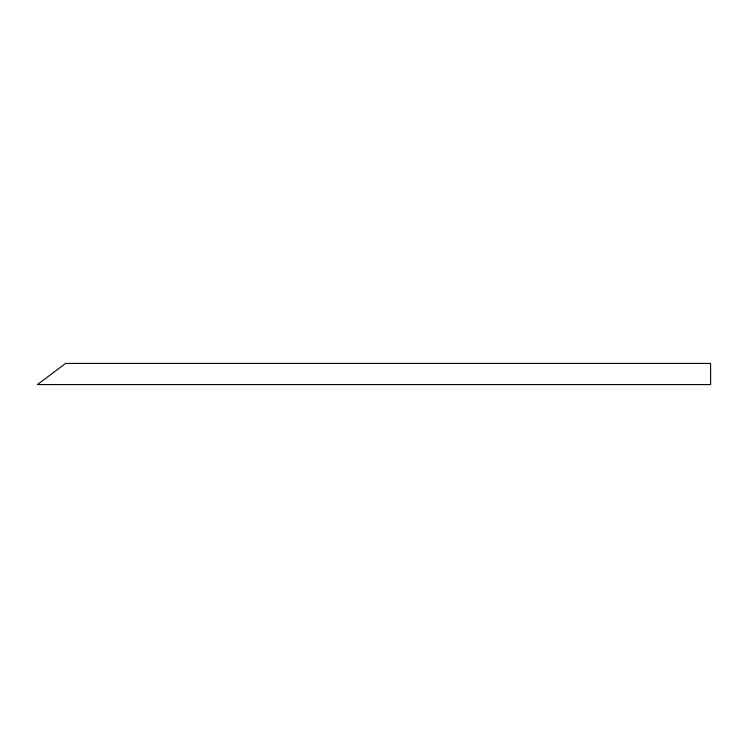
<?xml version="1.0" encoding="UTF-8"?>
<svg xmlns="http://www.w3.org/2000/svg" width="748" height="748" viewBox="0 0 748 748"><rect width="100%" height="100%" fill="white"/><g stroke="black" fill="none" stroke-linecap="round" stroke-linejoin="round"><path stroke-width="1.12" d="M65.6 363.425L37.4 384.575L710.6 384.575L710.6 363.425L65.6 363.425"/></g></svg>
